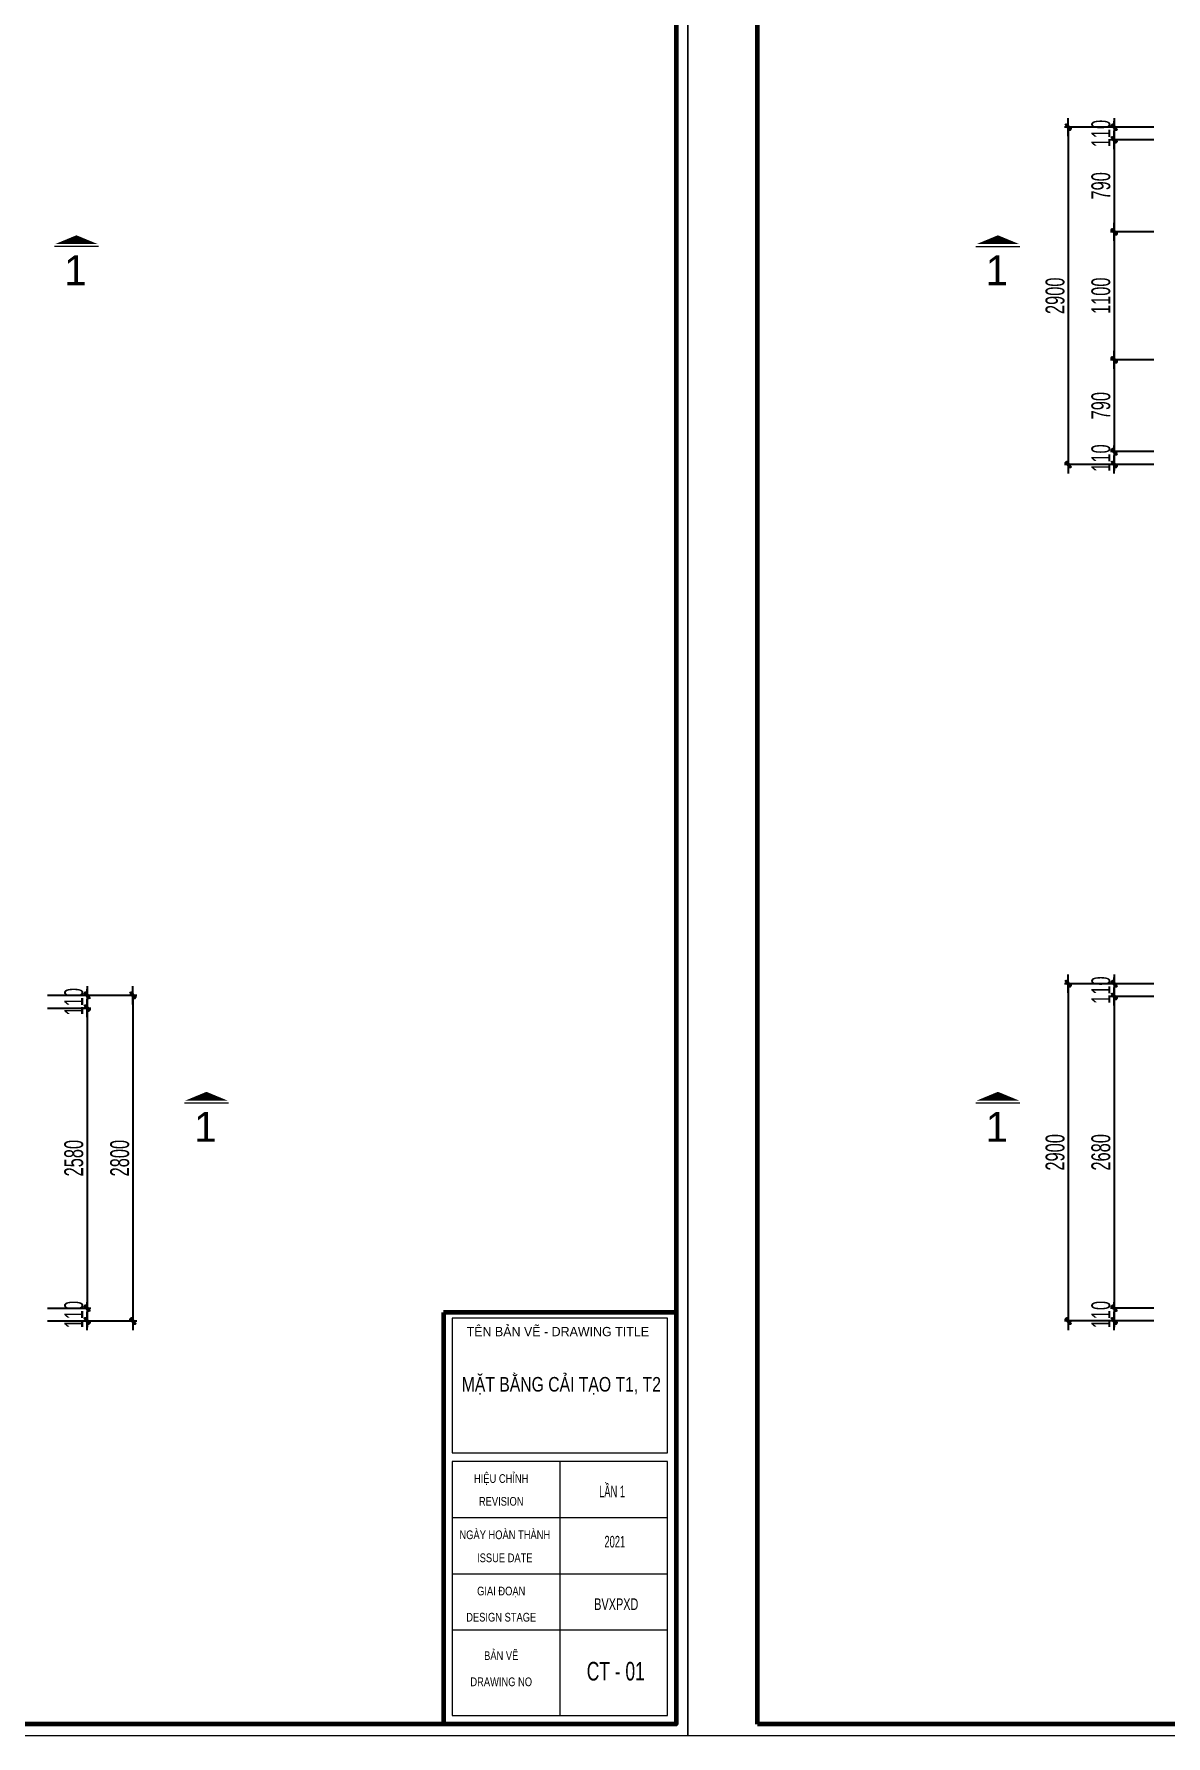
# Model space of a CAD drawing. Header units: millimetres. Extents: x 596422 to 1674380, y -367470 to 58862.
# Drawn here: x 833821 to 843556, y -32063 to -17431 of the extents above; entities that cross this region are included whole.
import ezdxf
from ezdxf.enums import TextEntityAlignment as Align

# ---------------------------------------------------------------- set-up
doc = ezdxf.new("R2010")
doc.units = ezdxf.units.MM
doc.header["$LTSCALE"] = 600
doc.header["$MEASUREMENT"] = 0
doc.layers.get('0').update_dxf_attribs({"lineweight": 0})
doc.layers.get('Defpoints').update_dxf_attribs({"lineweight": 0})
doc.layers.add('EG Dim', color=8, linetype='Continuous', lineweight=18)
doc.layers.add('LC Khac', color=4, linetype='Continuous', lineweight=9)
doc.layers.add('Khungten_LCDI', color=7, linetype='Continuous')
doc.layers.add('Kichthuoc', color=9, linetype='Continuous')
doc.styles.add('HOATBIF', font='hoatbif.shx', dxfattribs={"width": 0.65})
doc.styles.add('Khungten', font='VHAVAN.TTF', dxfattribs={"width": 0.9, "height": 5000})
doc.styles.add('LC 1', font='VHAVANB.TTF')
doc.styles.add('Title', font='VHAVAN.TTF', dxfattribs={"width": 0.8})
doc.dimstyles.new('1-100', dxfattribs={"dimscale": 300, "dimtxt": 1.2, "dimasz": 0.25, "dimexe": 0.5, "dimexo": 0, "dimgap": 0.3, "dimtad": 1, "dimdec": 0, "dimzin": 0, "dimdsep": 46, "dimtxsty": 'HOATBIF', "dimblk1": 'DOT', "dimblk2": 'DOT', "dimsah": 1, "dimcen": -1, "dimdle": 1, "dimclrd": 256, "dimclre": 256, "dimclrt": 4, "dimadec": 3, "dimazin": 2, "dimtfac": 0.333333, "dimtdec": 0, "dimtix": 1, "dimtmove": 2, "dimatfit": 3, "dimldrblk": 'DOT', "dimfxl": 1, "dimtvp": 0.833333, "dimtolj": 1, "dimtzin": 0, "dimarcsym": 0})

# ---------------------------------------------------------------- blocks, each defined once
blk = doc.blocks.new('LCDI-new')
at = {"layer": 'Defpoints', "lineweight": 0}
blk.add_lwpolyline([(-1626044.71, 488105.01), (-1626044.71, 488402.01), (-1625624.71, 488402.01), (-1625624.71, 488105.01)], close=True, dxfattribs=at)
at = {"layer": 'Khungten_LCDI', "color": 5, "lineweight": 25}
blk.add_line((-1625626.71, 488107.01), (-1625626.71, 488400.01), dxfattribs=at)
at = {"layer": 'Khungten_LCDI', "color": 5, "lineweight": 60}
for p, q in [((-1625666.71, 488177.85), (-1625666.71, 488107.01)), ((-1625626.71, 488177.85), (-1625666.71, 488177.85))]:
    blk.add_line(p, q, dxfattribs=at)
at = {"layer": 'Khungten_LCDI', "color": 9, "lineweight": 15}
for p, q in [((-1625646.71, 488152.18), (-1625646.71, 488108.51)), ((-1625628.21, 488142.51), (-1625665.21, 488142.51)), ((-1625628.21, 488132.84), (-1625665.21, 488132.84)), ((-1625628.21, 488123.18), (-1625665.21, 488123.18))]:
    blk.add_line(p, q, dxfattribs=at)
at = {"layer": 'Khungten_LCDI', "color": 5, "lineweight": 60}
blk.add_lwpolyline([(-1626032.71, 488107.01), (-1626032.71, 488400.01), (-1625626.71, 488400.01), (-1625626.71, 488107.01)], close=True, dxfattribs=at)
at = {"layer": 'Khungten_LCDI', "color": 9, "lineweight": 15}
for points in [[(-1625665.21, 488153.68), (-1625628.21, 488153.68), (-1625628.21, 488176.84), (-1625665.21, 488176.84)], [(-1625665.21, 488108.51), (-1625628.21, 488108.51), (-1625628.21, 488152.18), (-1625665.21, 488152.18)]]:
    blk.add_lwpolyline(points, close=True, dxfattribs=at)
at = {"color": 7, "style": 'Khungten'}
blk.add_text('tªn b¶n vÏ - drawing title', height=1.6, dxfattribs=at).set_placement((-1625647.05, 488173.74), align=Align.CENTER)
at = {"color": 7}
for s, height, style, width, p in [('hiÖu chØnh', 1.5, 'Khungten', 0.8, (-1625656.79, 488148.52)), ('revision', 1.5, 'Khungten', 0.8, (-1625656.79, 488144.6)), ('ngµy hoµn thµnh', 1.5, 'Khungten', 0.8, (-1625656.17, 488138.85)), ('issue date', 1.5, 'Khungten', 0.8, (-1625656.17, 488134.89)), ('giai ®o¹n', 1.5, 'Khungten', 0.8, (-1625656.79, 488129.18)), ('BVxpxd', 2, 'Title', 0.7, (-1625637, 488126.67)), ('design stage', 1.5, 'Khungten', 0.8, (-1625656.79, 488124.68)), ('b¶n vÏ', 1.5, 'Khungten', 0.8, (-1625656.79, 488118.07)), ('drawing nO', 1.5, 'Khungten', 0.8, (-1625656.79, 488113.57))]:
    blk.add_text(s, height=height, dxfattribs=dict(at, style=style, width=width)).set_placement(p, align=Align.CENTER)
at = {"color": 2, "style": 'Title', "width": 1.824646}
for tag, p, p2 in [('TENBANVE1', (-1625663.58, 488164.65), (-1625629.32, 488164.65)), ('TENBANVE2', (-1625663.58, 488157.89), (-1625629.32, 488157.89))]:
    blk.add_attdef(tag, text='', height=2.5, dxfattribs=at).set_placement(p, p2, align=Align.FIT)
at = {"color": 7, "style": 'Khungten', "width": 0.8}
for tag, p in [('REVISION', (-1625637.72, 488146.05)), ('NGAYHT', (-1625637.25, 488137.42))]:
    blk.add_attdef(tag, text='', height=2, dxfattribs=at).set_placement(p, align=Align.CENTER)
at = {"color": 2, "style": 'Title', "width": 0.7}
blk.add_attdef('SOBANVE', text='', height=2.5, dxfattribs=at).set_placement((-1625637.09, 488114.55), align=Align.CENTER)
blk = doc.blocks.new('DOT')
at = {"layer": 'Kichthuoc'}
blk.add_line((-3, 0), (3, 0), dxfattribs=at)
at = {"layer": 'Kichthuoc', "color": 4}
blk.add_line((-1, -1), (1, 1), dxfattribs=at)
blk.add_lwpolyline([(0.5, 1), (-1, -0.5), (-0.5, -1), (1, 0.5)], close=True, dxfattribs=at)
blk = doc.blocks.new('*D412')
at = {"layer": 'Defpoints', "color": 0, "transparency": 16777216}
for p in [(833938, -25805), (833938, -28385), (834278, -28385)]:
    blk.add_point(p, dxfattribs=at)
at = {"layer": 'EG Dim', "lineweight": -2, "transparency": 16777216}
for p, q in [((833938, -25805), (834310, -25805)), ((834278, -25831), (834278, -28359)), ((833938, -28385), (834310, -28385))]:
    blk.add_line(p, q, dxfattribs=at)
at = {"layer": 'EG Dim', "lineweight": -2, "transparency": 16777216, "xscale": 26, "yscale": 26, "zscale": 26}
for p, rotation in [((834278, -25805), 90), ((834278, -28385), 270)]:
    blk.add_blockref('DOT', p, dxfattribs=dict(at, rotation=rotation))
at = {"layer": 'EG Dim', "color": 4, "transparency": 16777216, "insert": (834164, -27095), "char_height": 162.5, "attachment_point": 5, "rotation": 90, "style": 'HOATBIF'}
blk.add_mtext('\\A1;2580', dxfattribs=at)
blk = doc.blocks.new('_Dot')
at = {"color": 0, "linetype": 'ByBlock', "lineweight": -2}
blk.add_line((-0.5, 0), (-1, 0), dxfattribs=at)
at = {"color": 0, "linetype": 'ByBlock', "const_width": 0.5}
blk.add_lwpolyline([(-0.25, 0, 1), (0.25, 0, 1)], format="xyb", close=True, dxfattribs=at)
blk = doc.blocks.new('*D413')
at = {"layer": 'Defpoints', "color": 0, "transparency": 16777216}
for p in [(833938, -28385), (833938, -28495), (834278, -28495)]:
    blk.add_point(p, dxfattribs=at)
at = {"layer": 'EG Dim', "lineweight": -2, "transparency": 16777216}
for p, q in [((833938, -28385), (834310, -28385)), ((834278, -28359), (834278, -28333)), ((834278, -28385), (834278, -28495)), ((833938, -28495), (834310, -28495)), ((834278, -28521), (834278, -28547))]:
    blk.add_line(p, q, dxfattribs=at)
at = {"layer": 'EG Dim', "lineweight": -2, "transparency": 16777216, "xscale": 26, "yscale": 26, "zscale": 26}
for p, rotation in [((834278, -28385), 270), ((834278, -28495), 90)]:
    blk.add_blockref('DOT', p, dxfattribs=dict(at, rotation=rotation))
at = {"layer": 'EG Dim', "color": 4, "transparency": 16777216, "insert": (834164, -28440), "char_height": 162.5, "attachment_point": 5, "rotation": 90, "style": 'HOATBIF'}
blk.add_mtext('\\A1;110', dxfattribs=at)
blk = doc.blocks.new('*D414')
at = {"layer": 'Defpoints', "color": 0, "transparency": 16777216}
for p in [(833938, -25695), (833938, -25805), (834278, -25805)]:
    blk.add_point(p, dxfattribs=at)
at = {"layer": 'EG Dim', "lineweight": -2, "transparency": 16777216}
for p, q in [((833938, -25695), (834310, -25695)), ((834278, -25669), (834278, -25643)), ((834278, -25695), (834278, -25805)), ((833938, -25805), (834310, -25805)), ((834278, -25831), (834278, -25857))]:
    blk.add_line(p, q, dxfattribs=at)
at = {"layer": 'EG Dim', "lineweight": -2, "transparency": 16777216, "xscale": 26, "yscale": 26, "zscale": 26}
for p, rotation in [((834278, -25695), 270), ((834278, -25805), 90)]:
    blk.add_blockref('DOT', p, dxfattribs=dict(at, rotation=rotation))
at = {"layer": 'EG Dim', "color": 4, "transparency": 16777216, "insert": (834164, -25750), "char_height": 162.5, "attachment_point": 5, "rotation": 90, "style": 'HOATBIF'}
blk.add_mtext('\\A1;110', dxfattribs=at)
blk = doc.blocks.new('*D415')
at = {"layer": 'Defpoints', "color": 0, "transparency": 16777216}
for p in [(833938, -25695), (833938, -28495), (834672, -28495)]:
    blk.add_point(p, dxfattribs=at)
at = {"layer": 'EG Dim', "lineweight": -2, "transparency": 16777216}
for p, q in [((833938, -25695), (834705, -25695)), ((834672, -25721), (834672, -28469)), ((833938, -28495), (834705, -28495))]:
    blk.add_line(p, q, dxfattribs=at)
at = {"layer": 'EG Dim', "lineweight": -2, "transparency": 16777216, "xscale": 26, "yscale": 26, "zscale": 26}
for p, rotation in [((834672, -25695), 90), ((834672, -28495), 270)]:
    blk.add_blockref('DOT', p, dxfattribs=dict(at, rotation=rotation))
at = {"layer": 'EG Dim', "color": 4, "transparency": 16777216, "insert": (834559, -27095), "char_height": 162.5, "attachment_point": 5, "rotation": 90, "style": 'HOATBIF'}
blk.add_mtext('\\A1;2800', dxfattribs=at)
blk = doc.blocks.new('*D426')
at = {"layer": 'Defpoints', "color": 0, "transparency": 16777216}
for p in [(843451, -21021), (843111, -21131), (843451, -21131)]:
    blk.add_point(p, dxfattribs=at)
at = {"layer": 'EG Dim', "lineweight": -2, "transparency": 16777216}
for p, q in [((843451, -21021), (843079, -21021)), ((843111, -20995), (843111, -20969)), ((843111, -21021), (843111, -21131)), ((843451, -21131), (843079, -21131)), ((843111, -21157), (843111, -21183))]:
    blk.add_line(p, q, dxfattribs=at)
at = {"layer": 'EG Dim', "lineweight": -2, "transparency": 16777216, "xscale": 26, "yscale": 26, "zscale": 26}
for p, rotation in [((843111, -21021), 270), ((843111, -21131), 90)]:
    blk.add_blockref('DOT', p, dxfattribs=dict(at, rotation=rotation))
at = {"layer": 'EG Dim', "color": 4, "transparency": 16777216, "insert": (842997, -21076), "char_height": 162.5, "attachment_point": 5, "rotation": 90, "style": 'HOATBIF'}
blk.add_mtext('\\A1;110', dxfattribs=at)
blk = doc.blocks.new('*D427')
at = {"layer": 'Defpoints', "color": 0, "transparency": 16777216}
for p in [(843451, -18231), (843111, -18341), (843451, -18341)]:
    blk.add_point(p, dxfattribs=at)
at = {"layer": 'EG Dim', "lineweight": -2, "transparency": 16777216}
for p, q in [((843451, -18231), (843079, -18231)), ((843111, -18205), (843111, -18179)), ((843111, -18231), (843111, -18341)), ((843451, -18341), (843079, -18341)), ((843111, -18367), (843111, -18393))]:
    blk.add_line(p, q, dxfattribs=at)
at = {"layer": 'EG Dim', "lineweight": -2, "transparency": 16777216, "xscale": 26, "yscale": 26, "zscale": 26}
for p, rotation in [((843111, -18231), 270), ((843111, -18341), 90)]:
    blk.add_blockref('DOT', p, dxfattribs=dict(at, rotation=rotation))
at = {"layer": 'EG Dim', "color": 4, "transparency": 16777216, "insert": (842997, -18286), "char_height": 162.5, "attachment_point": 5, "rotation": 90, "style": 'HOATBIF'}
blk.add_mtext('\\A1;110', dxfattribs=at)
blk = doc.blocks.new('*D428')
at = {"layer": 'Defpoints', "color": 0, "transparency": 16777216}
for p in [(843451, -18231), (842716, -21131), (843451, -21131)]:
    blk.add_point(p, dxfattribs=at)
at = {"layer": 'EG Dim', "lineweight": -2, "transparency": 16777216}
for p, q in [((843451, -18231), (842684, -18231)), ((842716, -18257), (842716, -21105)), ((843451, -21131), (842684, -21131))]:
    blk.add_line(p, q, dxfattribs=at)
at = {"layer": 'EG Dim', "lineweight": -2, "transparency": 16777216, "xscale": 26, "yscale": 26, "zscale": 26}
for p, rotation in [((842716, -18231), 90), ((842716, -21131), 270)]:
    blk.add_blockref('DOT', p, dxfattribs=dict(at, rotation=rotation))
at = {"layer": 'EG Dim', "color": 4, "transparency": 16777216, "insert": (842603, -19681), "char_height": 162.5, "attachment_point": 5, "rotation": 90, "style": 'HOATBIF'}
blk.add_mtext('\\A1;2900', dxfattribs=at)
blk = doc.blocks.new('*D436')
at = {"layer": 'Defpoints', "color": 0, "transparency": 16777216}
for p in [(843451, -18341), (843111, -19131), (843451, -19131)]:
    blk.add_point(p, dxfattribs=at)
at = {"layer": 'EG Dim', "lineweight": -2, "transparency": 16777216}
for p, q in [((843451, -18341), (843079, -18341)), ((843111, -18367), (843111, -19105)), ((843451, -19131), (843079, -19131))]:
    blk.add_line(p, q, dxfattribs=at)
at = {"layer": 'EG Dim', "lineweight": -2, "transparency": 16777216, "xscale": 26, "yscale": 26, "zscale": 26}
for p, rotation in [((843111, -18341), 90), ((843111, -19131), 270)]:
    blk.add_blockref('DOT', p, dxfattribs=dict(at, rotation=rotation))
at = {"layer": 'EG Dim', "color": 4, "transparency": 16777216, "insert": (842997, -18736), "char_height": 162.5, "attachment_point": 5, "rotation": 90, "style": 'HOATBIF'}
blk.add_mtext('\\A1;790', dxfattribs=at)
blk = doc.blocks.new('*D437')
at = {"layer": 'Defpoints', "color": 0, "transparency": 16777216}
for p in [(843451, -19131), (843111, -20231), (843451, -20231)]:
    blk.add_point(p, dxfattribs=at)
at = {"layer": 'EG Dim', "lineweight": -2, "transparency": 16777216}
for p, q in [((843451, -19131), (843079, -19131)), ((843111, -19157), (843111, -20205)), ((843451, -20231), (843079, -20231))]:
    blk.add_line(p, q, dxfattribs=at)
at = {"layer": 'EG Dim', "lineweight": -2, "transparency": 16777216, "xscale": 26, "yscale": 26, "zscale": 26}
for p, rotation in [((843111, -19131), 90), ((843111, -20231), 270)]:
    blk.add_blockref('DOT', p, dxfattribs=dict(at, rotation=rotation))
at = {"layer": 'EG Dim', "color": 4, "transparency": 16777216, "insert": (842997, -19681), "char_height": 162.5, "attachment_point": 5, "rotation": 90, "style": 'HOATBIF'}
blk.add_mtext('\\A1;1100', dxfattribs=at)
blk = doc.blocks.new('*D438')
at = {"layer": 'Defpoints', "color": 0, "transparency": 16777216}
for p in [(843451, -20231), (843111, -21021), (843451, -21021)]:
    blk.add_point(p, dxfattribs=at)
at = {"layer": 'EG Dim', "lineweight": -2, "transparency": 16777216}
for p, q in [((843451, -20231), (843079, -20231)), ((843111, -20257), (843111, -20995)), ((843451, -21021), (843079, -21021))]:
    blk.add_line(p, q, dxfattribs=at)
at = {"layer": 'EG Dim', "lineweight": -2, "transparency": 16777216, "xscale": 26, "yscale": 26, "zscale": 26}
for p, rotation in [((843111, -20231), 90), ((843111, -21021), 270)]:
    blk.add_blockref('DOT', p, dxfattribs=dict(at, rotation=rotation))
at = {"layer": 'EG Dim', "color": 4, "transparency": 16777216, "insert": (842997, -20626), "char_height": 162.5, "attachment_point": 5, "rotation": 90, "style": 'HOATBIF'}
blk.add_mtext('\\A1;790', dxfattribs=at)
blk = doc.blocks.new('*D449')
at = {"layer": 'Defpoints', "color": 0, "transparency": 16777216}
for p in [(843451, -25705), (843111, -28385), (843451, -28385)]:
    blk.add_point(p, dxfattribs=at)
at = {"layer": 'EG Dim', "lineweight": -2, "transparency": 16777216}
for p, q in [((843451, -25705), (843079, -25705)), ((843111, -25731), (843111, -28359)), ((843451, -28385), (843079, -28385))]:
    blk.add_line(p, q, dxfattribs=at)
at = {"layer": 'EG Dim', "lineweight": -2, "transparency": 16777216, "xscale": 26, "yscale": 26, "zscale": 26}
for p, rotation in [((843111, -25705), 90), ((843111, -28385), 270)]:
    blk.add_blockref('DOT', p, dxfattribs=dict(at, rotation=rotation))
at = {"layer": 'EG Dim', "color": 4, "transparency": 16777216, "insert": (842997, -27045), "char_height": 162.5, "attachment_point": 5, "rotation": 90, "style": 'HOATBIF'}
blk.add_mtext('\\A1;2680', dxfattribs=at)
blk = doc.blocks.new('*D450')
at = {"layer": 'Defpoints', "color": 0, "transparency": 16777216}
for p in [(843451, -28385), (843111, -28495), (843451, -28495)]:
    blk.add_point(p, dxfattribs=at)
at = {"layer": 'EG Dim', "lineweight": -2, "transparency": 16777216}
for p, q in [((843451, -28385), (843079, -28385)), ((843111, -28359), (843111, -28333)), ((843111, -28385), (843111, -28495)), ((843451, -28495), (843079, -28495)), ((843111, -28521), (843111, -28547))]:
    blk.add_line(p, q, dxfattribs=at)
at = {"layer": 'EG Dim', "lineweight": -2, "transparency": 16777216, "xscale": 26, "yscale": 26, "zscale": 26}
for p, rotation in [((843111, -28385), 270), ((843111, -28495), 90)]:
    blk.add_blockref('DOT', p, dxfattribs=dict(at, rotation=rotation))
at = {"layer": 'EG Dim', "color": 4, "transparency": 16777216, "insert": (842997, -28440), "char_height": 162.5, "attachment_point": 5, "rotation": 90, "style": 'HOATBIF'}
blk.add_mtext('\\A1;110', dxfattribs=at)
blk = doc.blocks.new('*D451')
at = {"layer": 'Defpoints', "color": 0, "transparency": 16777216}
for p in [(843451, -25595), (843111, -25705), (843451, -25705)]:
    blk.add_point(p, dxfattribs=at)
at = {"layer": 'EG Dim', "lineweight": -2, "transparency": 16777216}
for p, q in [((843451, -25595), (843079, -25595)), ((843111, -25569), (843111, -25543)), ((843111, -25595), (843111, -25705)), ((843451, -25705), (843079, -25705)), ((843111, -25731), (843111, -25757))]:
    blk.add_line(p, q, dxfattribs=at)
at = {"layer": 'EG Dim', "lineweight": -2, "transparency": 16777216, "xscale": 26, "yscale": 26, "zscale": 26}
for p, rotation in [((843111, -25595), 270), ((843111, -25705), 90)]:
    blk.add_blockref('DOT', p, dxfattribs=dict(at, rotation=rotation))
at = {"layer": 'EG Dim', "color": 4, "transparency": 16777216, "insert": (842997, -25650), "char_height": 162.5, "attachment_point": 5, "rotation": 90, "style": 'HOATBIF'}
blk.add_mtext('\\A1;110', dxfattribs=at)
blk = doc.blocks.new('*D452')
at = {"layer": 'Defpoints', "color": 0, "transparency": 16777216}
for p in [(843451, -25595), (842716, -28495), (843451, -28495)]:
    blk.add_point(p, dxfattribs=at)
at = {"layer": 'EG Dim', "lineweight": -2, "transparency": 16777216}
for p, q in [((843451, -25595), (842684, -25595)), ((842716, -25621), (842716, -28469)), ((843451, -28495), (842684, -28495))]:
    blk.add_line(p, q, dxfattribs=at)
at = {"layer": 'EG Dim', "lineweight": -2, "transparency": 16777216, "xscale": 26, "yscale": 26, "zscale": 26}
for p, rotation in [((842716, -25595), 90), ((842716, -28495), 270)]:
    blk.add_blockref('DOT', p, dxfattribs=dict(at, rotation=rotation))
at = {"layer": 'EG Dim', "color": 4, "transparency": 16777216, "insert": (842603, -27045), "char_height": 162.5, "attachment_point": 5, "rotation": 90, "style": 'HOATBIF'}
blk.add_mtext('\\A1;2900', dxfattribs=at)

msp = doc.modelspace()

# ---------------------------------------------------------------- linework, layer by layer
at = {"layer": 'LC Khac', "color": 1, "ltscale": 2}
for p, q in [((834375.5, -19258.6), (833996.8, -19258.6)), ((842300.5, -19258.7), (841921.8, -19258.7)), ((835493.6, -26622.7), (835115, -26622.7)), ((842300.5, -26622.5), (841921.8, -26622.5))]:
    msp.add_line(p, q, dxfattribs=at)
for points in [[(834186.1, -19160.6, 0, 367.7, 0), (834186.1, -19236.6, 214.5, 214.5, 0)], [(842111.1, -19160.7, 0, 367.7, 0), (842111.1, -19236.7, 214.5, 214.5, 0)], [(835304.3, -26524.7, 0, 367.7, 0), (835304.3, -26600.7, 214.5, 214.5, 0)], [(842111.1, -26524.5, 0, 367.7, 0), (842111.1, -26600.5, 214.5, 214.5, 0)]]:
    msp.add_lwpolyline(points, format="xyseb", dxfattribs=at)

# ---------------------------------------------------------------- block references
at = {"layer": 'Kichthuoc'}
ref = msp.add_blockref('LCDI-new', (82120678.8, -24437313), dxfattribs=dict(at, xscale=50.00000000005321, yscale=50.00000000005321, zscale=50.00000000005321))
ref.add_attrib('TENBANVE', 'mÆt b»ng c¶i t¹o t1, t2', dxfattribs={"layer": '0', "color": 4, "height": 125, "style": 'Title', "width": 0.813475}).set_placement((837499.6, -29101.5), (839212.9, -29101.5), align=Align.FIT)
ref.add_attrib('SOBANVE', 'ct - 01', dxfattribs={"layer": '0', "color": 4, "height": 160, "style": 'Title', "width": 0.7}).set_placement((838824.3, -31585.6), align=Align.CENTER)
ref.add_attrib('TYLE', 'lÇn 1', dxfattribs={"layer": '0', "color": 4, "height": 100, "style": 'Khungten', "width": 0.6}).set_placement((838792.7, -30010.7), align=Align.CENTER)
ref.add_attrib('NGAYHT', '2021', dxfattribs={"layer": '0', "color": 4, "height": 100, "style": 'Khungten', "width": 0.6}).set_placement((838816.3, -30442.2), align=Align.CENTER)
at = {"layer": 'Kichthuoc', "xscale": 50.00000000005321, "yscale": 50.00000000005321, "zscale": 50.00000000005321}
msp.add_blockref('LCDI-new', (82141678.8, -24437313), dxfattribs=at)

# ---------------------------------------------------------------- texts
at = {"ltscale": 2, "style": 'LC 1'}
for p in [(834176.9, -19461.8), (842101.9, -19461.9), (835295.1, -26825.9), (842101.9, -26825.7)]:
    msp.add_attdef('1', text='A', height=257.4, dxfattribs=at).set_placement(p, align=Align.MIDDLE_CENTER)

# ---------------------------------------------------------------- dimensions: what is measured, and where the dimension line sits
at = {"layer": 'EG Dim'}
for base, p1, p2, picture, middle in [((843111, -18340.7), (843450.9, -18230.7), (843450.9, -18340.7), '*D427', (842997.3, -18285.7)), ((842716.4, -21130.8), (843450.9, -18230.7), (843450.9, -21130.8), '*D428', (842602.7, -19680.7)), ((843111, -19130.8), (843450.9, -18340.7), (843450.9, -19130.8), '*D436', (842997.3, -18735.8)), ((843111, -20230.7), (843450.9, -19130.8), (843450.9, -20230.7), '*D437', (842997.3, -19680.7)), ((843111, -21020.7), (843450.9, -20230.7), (843450.9, -21020.7), '*D438', (842997.3, -20625.7)), ((843111, -21130.8), (843450.9, -21020.7), (843450.9, -21130.8), '*D426', (842997.3, -21075.8)), ((834277.7, -25804.8), (833937.9, -25694.7), (833937.9, -25804.8), '*D414', (834164, -25749.7)), ((842716.4, -28494.7), (843450.9, -25594.5), (843450.9, -28494.7), '*D452', (842602.7, -27044.6)), ((843111, -25704.6), (843450.9, -25594.5), (843450.9, -25704.6), '*D451', (842997.3, -25649.6)), ((834672.4, -28494.8), (833937.9, -25694.7), (833937.9, -28494.8), '*D415', (834558.6, -27094.8)), ((834277.7, -28384.8), (833937.9, -25804.8), (833937.9, -28384.8), '*D412', (834164, -27094.8)), ((843111, -28384.6), (843450.9, -25704.6), (843450.9, -28384.6), '*D449', (842997.3, -27044.6)), ((834277.7, -28494.8), (833937.9, -28384.8), (833937.9, -28494.8), '*D413', (834164, -28439.8)), ((843111, -28494.7), (843450.9, -28384.6), (843450.9, -28494.7), '*D450', (842997.3, -28439.6))]:
    dim = msp.add_linear_dim(base=base, p1=p1, p2=p2, angle=90, dimstyle='1-100', override={"dimscale": 65, "dimtxt": 2.5, "dimasz": 0.4, "dimgap": 0.5}, dxfattribs=at)
    dim.commit()
    dim.dimension.update_dxf_attribs({"geometry": picture, "text_midpoint": middle})

doc.saveas('drawing.dxf')
